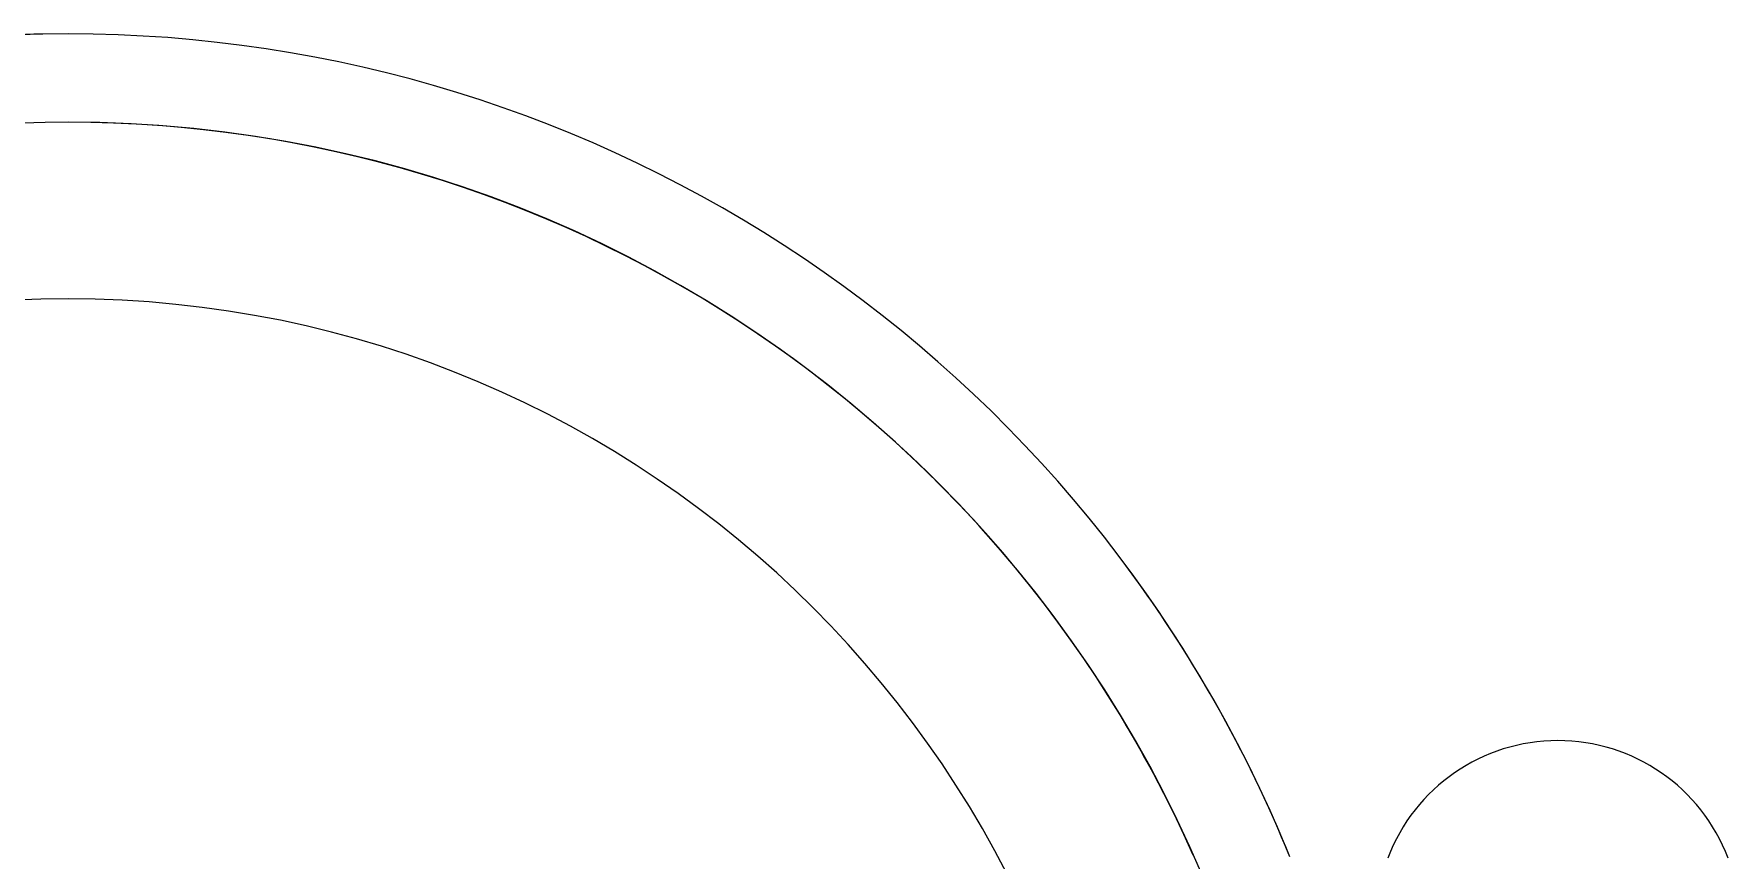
# Model space of a CAD drawing. Header units: millimetres. Extents: x 596 to 768, y 309 to 423.
# Drawn here: x 690.5042 to 690.6393, y 408.9636 to 409.0294 of the extents above; entities that cross this region are included whole.
import ezdxf

# ---------------------------------------------------------------- set-up
doc = ezdxf.new("R2010")
doc.units = ezdxf.units.MM
doc.layers.add('1- 3', color=3, linetype='Continuous')

# ---------------------------------------------------------------- blocks, each defined once
blk = doc.blocks.new('CTOBOM')
at = {"color": 0, "lineweight": 20}
for points in [[(4.13971, -0.69528), (4.13408, -0.69742), (4.13035, -0.70282), (4.13035, -0.70885), (4.13035, -0.71487), (4.13408, -0.72027), (4.13971, -0.72242)], [(4.13971, -0.69528), (4.13408, -0.69742), (4.13035, -0.70282), (4.13035, -0.70885), (4.13035, -0.71487), (4.13408, -0.72027), (4.13971, -0.72242)], [(4.1792, -0.74361), (4.13278, -0.74361), (4.09515, -0.78124), (4.09515, -0.82766), (4.09515, -0.87408), (4.13278, -0.91171), (4.1792, -0.91171)]]:
    blk.add_open_spline(points, degree=3, knots=[0, 0, 0, 0, 1, 1, 1, 2, 2, 2, 2], dxfattribs=at)
for points in [[(4.1792, -0.72953), (4.125, -0.72953), (4.08107, -0.77347), (4.08107, -0.82766)], [(4.13961, -0.73023), (4.09996, -0.74634), (4.07403, -0.78487), (4.07403, -0.82766)], [(4.13961, -0.73023), (4.13119, -0.73365), (4.12326, -0.73814), (4.116, -0.7436)], [(4.13948, -0.73793), (4.10397, -0.75365), (4.08107, -0.78883), (4.08107, -0.82766)], [(4.13948, -0.73793), (4.13589, -0.73952), (4.1324, -0.74132), (4.12903, -0.74333)], [(4.07403, -0.82766), (4.07403, -0.87046), (4.09996, -0.90899), (4.13961, -0.9251)], [(4.07403, -0.82766), (4.07403, -0.88575), (4.12112, -0.93284), (4.1792, -0.93284)], [(4.08107, -0.82766), (4.08107, -0.8665), (4.10397, -0.90168), (4.13948, -0.91739)]]:
    blk.add_open_spline(points, degree=3, dxfattribs=at)

msp = doc.modelspace()

# ---------------------------------------------------------------- block references
at = {"layer": '1- 3', "rotation": 270}
msp.add_blockref('CTOBOM', (691.33455, 413.10343), dxfattribs=at)

doc.saveas('drawing.dxf')
